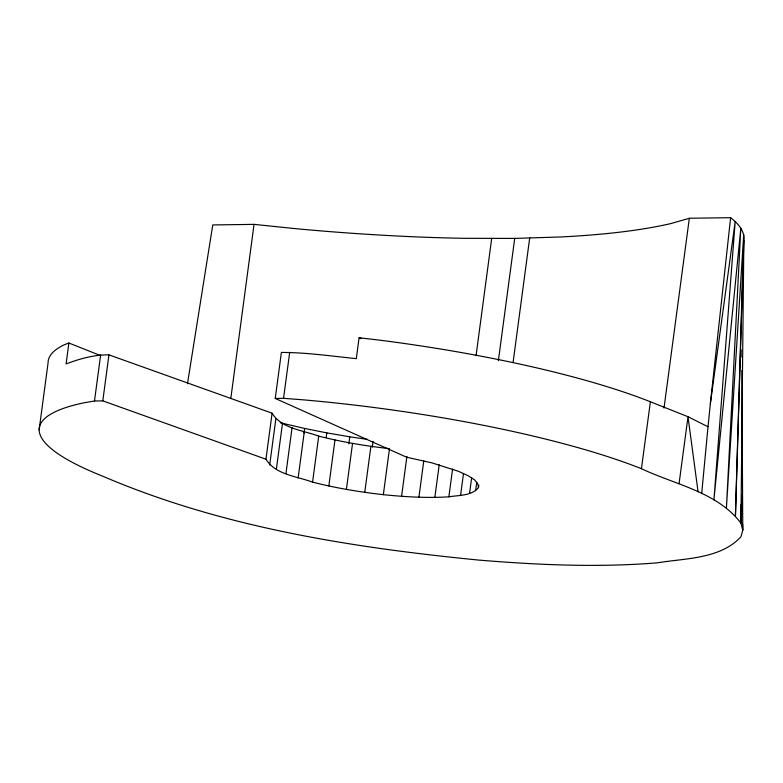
<?xml version="1.0" encoding="UTF-8"?>
<svg xmlns="http://www.w3.org/2000/svg" width="783" height="783" viewBox="0 0 783 783"><rect width="100%" height="100%" fill="white"/><g stroke="black" fill="none" stroke-linecap="round" stroke-linejoin="round"><path stroke-width="1.17" d="M740.943 504.8L740.924 523.103L742.764 530.16L740.953 536.746C720.37 559.14 685.233 558.21 657.338 562.83C598.026 567.646 538.391 564.974 479.167 560.119C351.175 547.493 221.804 527.233 102.847 476.25A335.838 64.656 7.6 0 1 83.683 402.863L94.498 400.984L102.808 400.867L265.956 459.21C275.45 474.762 296.835 476.24 312.574 482.142C335.819 488.044 359.514 491.998 383.337 494.67C405.095 496.872 427.019 498.203 448.874 496.823C458.769 495.11 471.513 496.07 478.501 487.574L478.824 485.157M741.1 357.175L741.1 349.854M187.46 383.778L212.761 224.946L254.044 224.369L296.493 228.753A541.366 104.227 7.6 0 0 464.427 238.316L514.705 238.414L561.059 236.955A541.366 104.227 7.6 0 0 671.109 223.498L689.343 218.261L730.617 217.684C737.655 223.135 745.044 230.877 743.85 240.489L740.924 523.103C717.297 491.998 674.926 484.628 641.443 468.694A335.838 64.656 7.6 0 0 302.747 399.79L283.554 398.332L275.244 398.449L281.381 352.438C306.447 352.438 331.395 356.118 356.304 358.653L359.094 337.737L380.91 340.311A335.838 64.656 7.6 0 1 650.379 401.767L688.003 416.722L708.028 426.774L701.676 493.672M743.85 240.489L735.452 515.664L743.723 234.46L726.409 507.913L740.826 228.098L713.91 499.936L735.198 221.452L710.347 403.725L708.028 426.774M710.347 403.725L730.617 217.684M39.15 429.75L48.076 362.823A335.838 64.656 7.6 0 1 64.323 344.755L68.884 343.013L100.537 355.599M68.884 343.013L66.095 363.929C79.739 358.761 94.254 354.66 108.945 354.856L272.093 413.199C281.596 428.751 302.972 430.219 318.71 436.121C341.584 441.915 364.888 445.87 388.319 448.512M94.498 400.984L100.635 354.963M102.808 400.867L108.945 354.856M230.809 398.469L254.044 224.369M265.956 459.21L272.093 413.199M269.675 465.082L275.822 419.062M283.554 398.332L289.69 352.321M276.35 469.33L282.487 423.319M285.922 473.686L292.069 427.665M304.019 433.107L304.636 428.458L280.294 422.761M298.127 477.992L304.264 431.981M312.574 482.142L318.71 436.121M326.168 437.521L326.785 432.872L304.636 428.458M328.831 485.989L334.967 439.968M348.856 443.785L349.786 436.816L326.785 432.872M346.399 489.424L352.546 443.413M364.761 492.35L370.897 446.339M372.316 447.191L373.09 441.387M383.337 494.67L389.484 448.659M401.581 496.314L406.915 456.362M418.925 497.244L423.769 460.913M434.849 497.411L439.214 464.711M448.874 496.823L452.584 468.968M476.064 355.648L491.704 238.365M460.561 495.492L463.467 473.695M469.555 493.466L471.66 477.718M475.604 490.794L476.73 482.318M498.38 360.718L514.705 238.414M513.1 362.363L529.709 237.836M641.443 468.694L650.379 401.767M664.013 408.08L689.343 218.261M679.067 483.659L688.003 416.722L698.064 491.822M349.786 436.816L367.384 439.371M359.094 337.737L361.364 338.638M275.244 398.449L406.671 457.243L431.717 462.812L458.358 471.268L467.94 475.614L474.606 479.862L477.796 483.972L478.501 487.574M741.883 494.699L742.362 514.265M742.607 524.042L742.764 530.16L741.893 370.476"/></g></svg>
